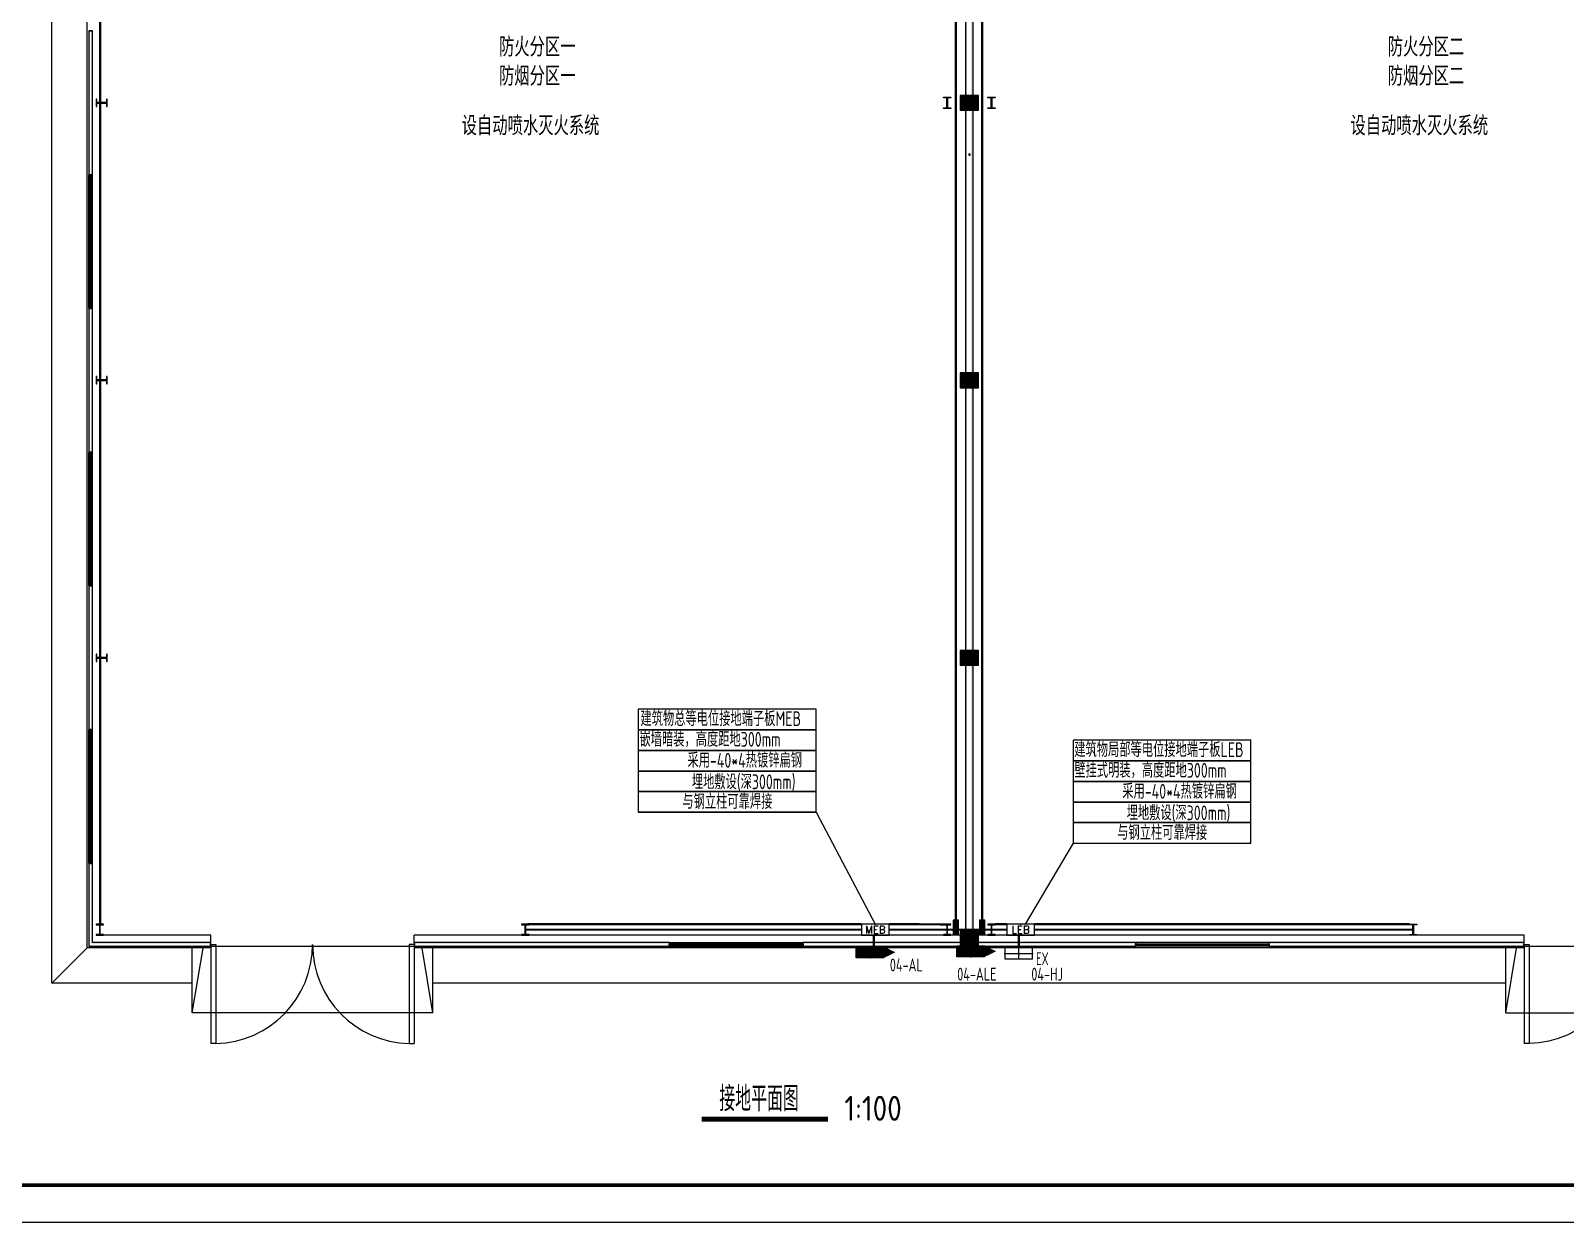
# Model space of a CAD drawing. Extents: x 4532298 to 10139194, y -639876 to -207028.
# Drawn here: x 4753045 to 4794525, y -350159 to -317948 of the extents above; entities that cross this region are included whole.
import ezdxf
from ezdxf.enums import TextEntityAlignment as Align

# ---------------------------------------------------------------- set-up
doc = ezdxf.new("R2010")
doc.units = 0
doc.header["$LTSCALE"] = 1000
doc.header["$MEASUREMENT"] = 0
doc.layers.get('0').update_dxf_attribs({"linetype": 'CONTINUOUS'})
for name, color, linetype in [('DIM_SYMB', 3, 'CONTINUOUS'), ('EQUIP-箱柜', 3, 'CONTINUOUS'), ('PUB_HATCH', 8, 'CONTINUOUS'), ('PUB_TEXT', 7, 'CONTINUOUS'), ('PUB_TITLE', 4, 'CONTINUOUS'), ('WIRE-接地', 4, 'CONTINUOUS'), ('建筑底图', 251, 'CONTINUOUS'), ('电气', 3, 'CONTINUOUS'), ('电气文字', 7, 'CONTINUOUS')]:
    doc.layers.add(name, color=color, linetype=linetype)
doc.styles.add('_HZTXT', font='txt.shx', dxfattribs={"width": 0.8, "bigfont": 'HZTXT.shx'})
doc.styles.add('_TCH_LABEL', font='COMPLEX', dxfattribs={"bigfont": 'GBCBIG'})
doc.styles.add('_TEL_DIM', font='SIMPLEX', dxfattribs={"width": 0.8, "height": 3.5, "bigfont": 'HZTXT'})
doc.styles.add('SCEI', font='sceie.shx', dxfattribs={"width": 0.75, "bigfont": 'sceic.shx'})
doc.styles.add('sceic', font='sceie.shx', dxfattribs={"width": 0.67, "bigfont": 'sceic.shx'})
doc.styles.add('sceie', font='sceie.shx', dxfattribs={"width": 0.7, "bigfont": 'sceic.shx'})
doc.styles.get("Standard").update_dxf_attribs({"font": 'GBENOR', "bigfont": 'GBCBIG'})
doc.styles.add('TG_LINETYPE', font='sceie.shx', dxfattribs={"width": 0.7, "height": 3, "bigfont": 'sceic.shx'})
doc.linetypes.add('TG_接地', pattern='A,0.75,0,["/",TG_LINETYPE,S=0.05,R=-8.594367,X=-0.1,Y=-0.045],0.65,-0.13,0.13,-0.13', length=2)

# ---------------------------------------------------------------- blocks, each defined once
blk = doc.blocks.new('$TCHSYS$WIN2D')
for p, q in [((-0.5, 0.5), (0.5, 0.5)), ((-0.5, 0.5), (-0.5, -0.5)), ((0.5, 0.5), (0.5, -0.5)), ((0.5, 0.167), (-0.5, 0.167)), ((0.5, -0.167), (-0.5, -0.167)), ((-0.5, -0.5), (0.5, -0.5))]:
    blk.add_line(p, q)
blk = doc.blocks.new('$DorLib2D$00000002')
for p, q in [((-0.5, 0), (-0.5, 0.4875)), ((-0.475, 0.4875), (-0.5, 0.4875)), ((-0.475, 0), (-0.475, 0.4875)), ((0.475, 0), (0.475, 0.4875)), ((0.475, 0.4875), (0.5, 0.4875)), ((0.5, 0), (0.5, 0.4875)), ((-0.5, 0), (-0.475, 0)), ((0.5, 0), (0.475, 0))]:
    blk.add_line(p, q)
at = {"lineweight": 13}
for centre, start, end in [((-0.4875, 0), 0, 88.53072), ((0.4875, 0), 91.46928, 180)]:
    blk.add_arc(centre, 0.4875, start, end, dxfattribs=at)
blk = doc.blocks.new('_FZH')
blk.add_lwpolyline([(-0.5, -0.5), (0.5, -0.5), (0.5, 0.5), (-0.5, 0.5)], close=True)
at = {"layer": 'PUB_HATCH'}
blk.add_solid([(-0.5, -0.5), (0.5, -0.5), (-0.5, 0.5), (0.5, 0.5)], dxfattribs=at)
blk = doc.blocks.new('*X427')
at = {"color": 0}
for p, q in [((-250, 33), (-83, 200)), ((-250, 68), (-118, 200)), ((-250, 104), (-154, 200)), ((-250, 139), (-189, 200)), ((-250, 174), (-224, 200)), ((-247, 0), (-47, 200)), ((-212, 0), (-12, 200)), ((-177, 0), (23, 200)), ((-141, 0), (59, 200)), ((-106, 0), (94, 200)), ((-71, 0), (129, 200)), ((-35, 0), (165, 200)), ((0, 0), (200, 200)), ((35, 0), (235, 200)), ((71, 0), (250, 179)), ((106, 0), (250, 144)), ((141, 0), (250, 109)), ((177, 0), (250, 73)), ((212, 0), (250, 38)), ((247, 0), (250, 3))]:
    blk.add_line(p, q, dxfattribs=at)
blk = doc.blocks.new('$equip$00001421')
for p, q in [((0.75, 0.6), (-0.75, 0.6)), ((-0.75, 0.6), (-0.75, 0)), ((-0.75, 0), (0.75, 0)), ((0.75, 0), (0.75, 0.6))]:
    blk.add_line(p, q)
at = {"const_width": 0.6}
blk.add_lwpolyline([(-0.75, 0.3), (0.75, 0.3)], dxfattribs=at)
for p in [(-0.75, 0.3), (0, 0.6), (0, 0), (0.75, 0.3)]:
    blk.add_point(p)
at = {"xscale": 0.00300000000061118, "yscale": 0.00300000000061118, "zscale": 0.00300000000061118}
blk.add_blockref('*X427', (0, 0), dxfattribs=at)
at = {"style": '_TCH_LABEL', "flags": 9}
blk.add_attdef('A', (0, 0), '', height=0.00002, dxfattribs=at)
blk = doc.blocks.new('$equip_U$00000051(DK-xiezc)')
at = {"color": 7}
blk.add_lwpolyline([(0, -1.474, 0.6, 0, 0), (0, -2.093, 0, 0, 0)], format="xyseb", dxfattribs=at)
at = {"xscale": -1, "rotation": 270}
blk.add_blockref('$equip$00001421', (-0.3, -0.724), dxfattribs=at)
at = {"color": 7, "style": '_TEL_DIM', "flags": 1}
blk.add_attdef('A', text='', height=0.00002, dxfattribs=at).set_placement((0, 0), align=Align.MIDDLE_CENTER)
blk = doc.blocks.new('$equip$00002907')
for p, q in [((0.75, 0.6), (-0.75, 0.6)), ((-0.75, 0.6), (-0.75, 0)), ((-0.75, 0), (0.75, 0)), ((0.75, 0), (0.75, 0.6))]:
    blk.add_line(p, q)
at = {"const_width": 0.04}
blk.add_lwpolyline([(-0.75, 0.6), (-0.75, 0), (0.75, 0), (0.75, 0.6), (-0.75, 0.6), (-0.75, 0)], dxfattribs=at)
for p in [(-0.75, 0.3), (0, 0.6), (0, 0), (0.75, 0.3)]:
    blk.add_point(p)
at = {"color": 7, "style": '_TEL_DIM'}
blk.add_attdef('$TEXT$', text='', height=0.4, dxfattribs=at).set_placement((0, 0.3), align=Align.MIDDLE_CENTER)
at = {"color": 7, "style": '_TEL_DIM', "flags": 1}
for tag in ['A', 'REMARK']:
    blk.add_attdef(tag, text='', height=0.00002, dxfattribs=at).set_placement((0, 0), align=Align.MIDDLE_CENTER)
blk = doc.blocks.new('$equip$00002908')
for p, q in [((0.75, 0.6), (-0.75, 0.6)), ((-0.75, 0.6), (-0.75, 0)), ((-0.75, 0), (0.75, 0)), ((0.75, 0), (0.75, 0.6))]:
    blk.add_line(p, q)
at = {"const_width": 0.04}
blk.add_lwpolyline([(-0.75, 0.6), (-0.75, 0), (0.75, 0), (0.75, 0.6), (-0.75, 0.6), (-0.75, 0)], dxfattribs=at)
for p in [(-0.75, 0.3), (0, 0.6), (0, 0), (0.75, 0.3)]:
    blk.add_point(p)
at = {"color": 7, "style": '_TEL_DIM'}
blk.add_attdef('$TEXT$', text='', height=0.4, dxfattribs=at).set_placement((0, 0.3), align=Align.MIDDLE_CENTER)
at = {"color": 7, "style": '_TEL_DIM', "flags": 1}
for tag in ['A', 'REMARK']:
    blk.add_attdef(tag, text='', height=0.00002, dxfattribs=at).set_placement((0, 0), align=Align.MIDDLE_CENTER)
blk = doc.blocks.new('$equip$00002936')
for p, q in [((-0.75, 0.6), (-0.75, 0)), ((0.75, 0.6), (-0.75, 0.6)), ((-0.75, 0.3), (0.75, 0.3)), ((-0.75, 0), (0.75, 0)), ((0, 0), (0, 0.6)), ((0.75, 0), (0.75, 0.6))]:
    blk.add_line(p, q)
at = {"const_width": 0.04}
blk.add_lwpolyline([(-0.75, 0.6), (-0.75, 0), (0.75, 0), (0.75, 0.6), (-0.75, 0.6), (-0.75, 0)], dxfattribs=at)
for p in [(-0.75, 0.3), (0, 0.6), (0, 0), (0.75, 0.3)]:
    blk.add_point(p)
at = {"color": 7, "style": '_TEL_DIM', "flags": 1}
for tag in ['A', 'REMARK']:
    blk.add_attdef(tag, text='', height=0.00002, dxfattribs=at).set_placement((0, 0), align=Align.MIDDLE_CENTER)

msp = doc.modelspace()

# ---------------------------------------------------------------- hatches: boundary and pattern name
at = {"layer": '建筑底图'}
for points in [[(4778314.1, -319698.3), (4778354.1, -319698.3), (4778354.1, -312598.3), (4778314.1, -312598.3)], [(4778474.1, -319698.3), (4778514.1, -319698.3), (4778514.1, -312598.3), (4778474.1, -312598.3)], [(4754714.1, -317948.3), (4754614.1, -317948.3), (4754644.1, -317978.3), (4754684.1, -317978.3)], [(4754614.1, -317948.3), (4754614.1, -321848.3), (4754644.1, -321818.3), (4754644.1, -317978.3)], [(4754714.1, -321848.3), (4754714.1, -317948.3), (4754684.1, -317978.3), (4754684.1, -321818.3)], [(4755098.1, -319908.3), (4755098.1, -319998.3), (4755114.1, -319998.3), (4755114.1, -319798.3), (4755098.1, -319798.3), (4755098.1, -319888.3), (4754830.1, -319888.3), (4754830.1, -319798.3), (4754814.1, -319798.3), (4754814.1, -319998.3), (4754830.1, -319998.3), (4754830.1, -319908.3)], [(4777824.1, -320032.3), (4777914.1, -320032.3), (4777914.1, -320048.3), (4777714.1, -320048.3), (4777714.1, -320032.3), (4777804.1, -320032.3), (4777804.1, -319764.3), (4777714.1, -319764.3), (4777714.1, -319748.3), (4777914.1, -319748.3), (4777914.1, -319764.3), (4777824.1, -319764.3)], [(4778664.1, -319698.3), (4778164.1, -319698.3), (4778204.1, -319738.3), (4778624.1, -319738.3)], [(4778164.1, -319698.3), (4778164.1, -320098.3), (4778204.1, -320058.3), (4778204.1, -319738.3)], [(4778664.1, -320098.3), (4778664.1, -319698.3), (4778624.1, -319738.3), (4778624.1, -320058.3)], [(4779024.1, -320032.3), (4779114.1, -320032.3), (4779114.1, -320048.3), (4778914.1, -320048.3), (4778914.1, -320032.3), (4779004.1, -320032.3), (4779004.1, -319764.3), (4778914.1, -319764.3), (4778914.1, -319748.3), (4779114.1, -319748.3), (4779114.1, -319764.3), (4779024.1, -319764.3)], [(4778164.1, -320098.3), (4778664.1, -320098.3), (4778624.1, -320058.3), (4778204.1, -320058.3)], [(4778314.1, -327198.3), (4778354.1, -327198.3), (4778354.1, -320098.3), (4778314.1, -320098.3)], [(4778474.1, -327198.3), (4778514.1, -327198.3), (4778514.1, -320098.3), (4778474.1, -320098.3)], [(4754614.1, -321848.3), (4754714.1, -321848.3), (4754684.1, -321818.3), (4754644.1, -321818.3)], [(4754714.1, -325448.3), (4754614.1, -325448.3), (4754644.1, -325478.3), (4754684.1, -325478.3)], [(4754614.1, -325448.3), (4754614.1, -329348.3), (4754644.1, -329318.3), (4754644.1, -325478.3)], [(4754714.1, -329348.3), (4754714.1, -325448.3), (4754684.1, -325478.3), (4754684.1, -329318.3)], [(4778664.1, -327198.3), (4778164.1, -327198.3), (4778204.1, -327238.3), (4778624.1, -327238.3)], [(4778164.1, -327198.3), (4778164.1, -327598.3), (4778204.1, -327558.3), (4778204.1, -327238.3)], [(4778664.1, -327598.3), (4778664.1, -327198.3), (4778624.1, -327238.3), (4778624.1, -327558.3)], [(4755098.1, -327408.3), (4755098.1, -327498.3), (4755114.1, -327498.3), (4755114.1, -327298.3), (4755098.1, -327298.3), (4755098.1, -327388.3), (4754830.1, -327388.3), (4754830.1, -327298.3), (4754814.1, -327298.3), (4754814.1, -327498.3), (4754830.1, -327498.3), (4754830.1, -327408.3)], [(4778164.1, -327598.3), (4778664.1, -327598.3), (4778624.1, -327558.3), (4778204.1, -327558.3)], [(4778314.1, -334698.3), (4778354.1, -334698.3), (4778354.1, -327598.3), (4778314.1, -327598.3)], [(4778474.1, -334698.3), (4778514.1, -334698.3), (4778514.1, -327598.3), (4778474.1, -327598.3)], [(4754614.1, -329348.3), (4754714.1, -329348.3), (4754684.1, -329318.3), (4754644.1, -329318.3)], [(4754714.1, -332948.3), (4754614.1, -332948.3), (4754644.1, -332978.3), (4754684.1, -332978.3)], [(4754614.1, -332948.3), (4754614.1, -336848.3), (4754644.1, -336818.3), (4754644.1, -332978.3)], [(4754714.1, -336848.3), (4754714.1, -332948.3), (4754684.1, -332978.3), (4754684.1, -336818.3)], [(4778664.1, -334698.3), (4778164.1, -334698.3), (4778204.1, -334738.3), (4778624.1, -334738.3)], [(4778164.1, -334698.3), (4778164.1, -335098.3), (4778204.1, -335058.3), (4778204.1, -334738.3)], [(4778664.1, -335098.3), (4778664.1, -334698.3), (4778624.1, -334738.3), (4778624.1, -335058.3)], [(4755098.1, -334908.3), (4755098.1, -334998.3), (4755114.1, -334998.3), (4755114.1, -334798.3), (4755098.1, -334798.3), (4755098.1, -334888.3), (4754830.1, -334888.3), (4754830.1, -334798.3), (4754814.1, -334798.3), (4754814.1, -334998.3), (4754830.1, -334998.3), (4754830.1, -334908.3)], [(4778164.1, -335098.3), (4778664.1, -335098.3), (4778624.1, -335058.3), (4778204.1, -335058.3)], [(4778314.1, -342298.3), (4778354.1, -342298.3), (4778354.1, -335098.3), (4778314.1, -335098.3)], [(4778474.1, -342298.3), (4778514.1, -342298.3), (4778514.1, -335098.3), (4778474.1, -335098.3)], [(4754614.1, -336848.3), (4754714.1, -336848.3), (4754684.1, -336818.3), (4754644.1, -336818.3)], [(4754714.1, -340448.3), (4754614.1, -340448.3), (4754644.1, -340478.3), (4754684.1, -340478.3)], [(4754614.1, -340448.3), (4754614.1, -342698.3), (4754644.1, -342668.3), (4754644.1, -340478.3)], [(4754714.1, -342598.3), (4754714.1, -340448.3), (4754684.1, -340478.3), (4754684.1, -342628.3)], [(4754924.1, -342114.3), (4755014.1, -342114.3), (4755014.1, -342098.3), (4754814.1, -342098.3), (4754814.1, -342114.3), (4754904.1, -342114.3), (4754904.1, -342382.3), (4754814.1, -342382.3), (4754814.1, -342398.3), (4755014.1, -342398.3), (4755014.1, -342382.3), (4754924.1, -342382.3)], [(4766424.1, -342114.3), (4766514.1, -342114.3), (4766514.1, -342098.3), (4766314.1, -342098.3), (4766314.1, -342114.3), (4766404.1, -342114.3), (4766404.1, -342382.3), (4766314.1, -342382.3), (4766314.1, -342398.3), (4766514.1, -342398.3), (4766514.1, -342382.3), (4766424.1, -342382.3)], [(4777824.1, -342114.3), (4777914.1, -342114.3), (4777914.1, -342098.3), (4777714.1, -342098.3), (4777714.1, -342114.3), (4777804.1, -342114.3), (4777804.1, -342382.3), (4777714.1, -342382.3), (4777714.1, -342398.3), (4777914.1, -342398.3), (4777914.1, -342382.3), (4777824.1, -342382.3)], [(4779024.1, -342114.3), (4779114.1, -342114.3), (4779114.1, -342098.3), (4778914.1, -342098.3), (4778914.1, -342114.3), (4779004.1, -342114.3), (4779004.1, -342382.3), (4778914.1, -342382.3), (4778914.1, -342398.3), (4779114.1, -342398.3), (4779114.1, -342382.3), (4779024.1, -342382.3)], [(4790404.1, -342114.3), (4790314.1, -342114.3), (4790314.1, -342098.3), (4790514.1, -342098.3), (4790514.1, -342114.3), (4790424.1, -342114.3), (4790424.1, -342382.3), (4790514.1, -342382.3), (4790514.1, -342398.3), (4790314.1, -342398.3), (4790314.1, -342382.3), (4790404.1, -342382.3)], [(4757914.1, -342598.3), (4754714.1, -342598.3), (4754684.1, -342628.3), (4757884.1, -342628.3)], [(4757914.1, -342698.3), (4757914.1, -342598.3), (4757884.1, -342628.3), (4757884.1, -342668.3)], [(4770314.1, -342598.3), (4763414.1, -342598.3), (4763444.1, -342628.3), (4770284.1, -342628.3)], [(4763414.1, -342598.3), (4763414.1, -342698.3), (4763444.1, -342668.3), (4763444.1, -342628.3)], [(4770314.1, -342698.3), (4770314.1, -342598.3), (4770284.1, -342628.3), (4770284.1, -342668.3)], [(4778164.1, -342628.3), (4778164.1, -342598.3), (4773914.1, -342598.3), (4773944.1, -342628.3)], [(4773914.1, -342598.3), (4773914.1, -342698.3), (4773944.1, -342668.3), (4773944.1, -342628.3)], [(4778664.1, -342298.3), (4778164.1, -342298.3), (4778204.1, -342338.3), (4778624.1, -342338.3)], [(4778164.1, -342298.3), (4778164.1, -342698.3), (4778204.1, -342658.3), (4778204.1, -342338.3)], [(4778664.1, -342698.3), (4778664.1, -342298.3), (4778624.1, -342338.3), (4778624.1, -342658.3)], [(4778664.1, -342598.3), (4778664.1, -342628.3), (4782884.1, -342628.3), (4782914.1, -342598.3)], [(4782914.1, -342698.3), (4782914.1, -342598.3), (4782884.1, -342628.3), (4782884.1, -342668.3)], [(4793414.1, -342598.3), (4786514.1, -342598.3), (4786544.1, -342628.3), (4793384.1, -342628.3)], [(4786514.1, -342598.3), (4786514.1, -342698.3), (4786544.1, -342668.3), (4786544.1, -342628.3)], [(4793414.1, -342698.3), (4793414.1, -342598.3), (4793384.1, -342628.3), (4793384.1, -342668.3)], [(4754614.1, -342698.3), (4757914.1, -342698.3), (4757884.1, -342668.3), (4754644.1, -342668.3)], [(4763414.1, -342698.3), (4770314.1, -342698.3), (4770284.1, -342668.3), (4763444.1, -342668.3)], [(4778164.1, -342698.3), (4778164.1, -342668.3), (4773944.1, -342668.3), (4773914.1, -342698.3)], [(4778164.1, -342698.3), (4778664.1, -342698.3), (4778624.1, -342658.3), (4778204.1, -342658.3)], [(4778664.1, -342668.3), (4778664.1, -342698.3), (4782914.1, -342698.3), (4782884.1, -342668.3)], [(4786514.1, -342698.3), (4793414.1, -342698.3), (4793384.1, -342668.3), (4786544.1, -342668.3)]]:
    msp.add_hatch(color=256, dxfattribs=at).paths.add_polyline_path(points)
at = {"layer": '电气'}
h = msp.add_hatch(dxfattribs=at)
h.set_pattern_fill('ANSI31', color=256, scale=20, angle=270, style=0)
h.set_pattern_definition([(45, (4707622.077, -334962.254), (22.45064, -22.45064), [])])
h.paths.add_polyline_path([(4777982.9, -342379.7), (4778124.8, -342379.7), (4778124.8, -341994.8), (4777982.9, -341994.8)])
h = msp.add_hatch(dxfattribs=at)
h.set_pattern_fill('ANSI31', color=256, scale=20, angle=270, style=0)
h.set_pattern_definition([(45, (4708331.53, -334962.254), (22.45064, -22.45064), [])])
h.paths.add_polyline_path([(4778692.4, -342379.7), (4778834.2, -342379.7), (4778834.2, -341994.8), (4778692.4, -341994.8)])

# ---------------------------------------------------------------- linework, layer by layer
at = {"layer": 'DIM_SYMB', "const_width": 140}
msp.add_lwpolyline([(4771179.9, -347372.1), (4774591.7, -347372.1)], dxfattribs=at)
at = {"layer": 'PUB_TITLE', "color": 4}
msp.add_lwpolyline([(4743873.5, -350158.8), (4827973.5, -350158.8), (4827973.5, -290758.8), (4743873.5, -290758.8)], close=True, dxfattribs=at)
at = {"layer": 'PUB_TITLE', "color": 4, "const_width": 100}
msp.add_lwpolyline([(4746373.5, -349158.8), (4826973.5, -349158.8), (4826973.5, -291758.8), (4746373.5, -291758.8)], close=True, dxfattribs=at)
at = {"layer": 'WIRE-接地', "linetype": 'TG_接地', "const_width": 60}
for points in [[(4754924.1, -342114.3), (4754924.1, -297682.3)], [(4778053.8, -297801.9), (4778053.8, -341994.8)], [(4778763.3, -341994.8), (4778763.3, -297801.9)], [(4775499.7, -342098.3), (4766468.1, -342098.3)], [(4776249.7, -342098.3), (4777714.1, -342106.3)], [(4779114.1, -342098.3), (4779426.1, -342098.3)], [(4780176.1, -342098.3), (4790314.1, -342098.3)], [(4775499.7, -342248.3), (4766424.1, -342248.3)], [(4775832.1, -342738.3), (4775832.1, -342398.3)], [(4777982.9, -342248.3), (4776249.7, -342248.3)], [(4778692.4, -342248.3), (4778124.8, -342248.3)], [(4779426.1, -342248.3), (4778834.2, -342248.3)], [(4779751.8, -342738.3), (4779751.8, -342398.3)], [(4790424.1, -342248.3), (4780176.1, -342248.3)]]:
    msp.add_lwpolyline(points, dxfattribs=at)
at = {"layer": '建筑底图'}
for p, q in [((4778314.1, -312598.3), (4778314.1, -319698.3)), ((4778514.1, -312598.3), (4778514.1, -319698.3)), ((4754714.1, -317948.3), (4754614.1, -317948.3)), ((4754614.1, -317948.3), (4754614.1, -321848.3)), ((4754714.1, -321848.3), (4754714.1, -317948.3)), ((4778314.1, -320098.3), (4778314.1, -327198.3)), ((4778514.1, -320098.3), (4778514.1, -327198.3)), ((4754614.1, -321848.3), (4754714.1, -321848.3)), ((4754714.1, -325448.3), (4754614.1, -325448.3)), ((4754614.1, -325448.3), (4754614.1, -329348.3)), ((4754714.1, -329348.3), (4754714.1, -325448.3)), ((4778314.1, -327598.3), (4778314.1, -334698.3)), ((4778514.1, -327598.3), (4778514.1, -334698.3)), ((4754614.1, -329348.3), (4754714.1, -329348.3)), ((4754714.1, -332948.3), (4754614.1, -332948.3)), ((4754614.1, -332948.3), (4754614.1, -336848.3)), ((4754714.1, -336848.3), (4754714.1, -332948.3)), ((4778314.1, -335098.3), (4778314.1, -342298.3)), ((4778514.1, -335098.3), (4778514.1, -342298.3)), ((4754614.1, -336848.3), (4754714.1, -336848.3)), ((4754714.1, -340448.3), (4754614.1, -340448.3)), ((4754614.1, -340448.3), (4754614.1, -342698.3)), ((4754714.1, -342598.3), (4754714.1, -340448.3)), ((4757914.1, -342598.3), (4754714.1, -342598.3)), ((4757914.1, -342598.3), (4757914.1, -342398.3)), ((4757914.1, -342698.3), (4757914.1, -342598.3)), ((4763414.1, -342598.3), (4763414.1, -342398.3)), ((4770314.1, -342598.3), (4763414.1, -342598.3)), ((4763414.1, -342598.3), (4763414.1, -342698.3)), ((4770314.1, -342698.3), (4770314.1, -342598.3)), ((4778164.1, -342598.3), (4773914.1, -342598.3)), ((4773914.1, -342598.3), (4773914.1, -342698.3)), ((4782914.1, -342598.3), (4778664.1, -342598.3)), ((4782914.1, -342698.3), (4782914.1, -342598.3)), ((4793414.1, -342598.3), (4786514.1, -342598.3)), ((4786514.1, -342598.3), (4786514.1, -342698.3)), ((4793413.9, -342598.3), (4793413.9, -342398.3)), ((4793414.1, -342698.3), (4793414.1, -342598.3)), ((4754574.1, -342738.3), (4753614.1, -343698.3)), ((4754614.1, -342698.3), (4757914.1, -342698.3)), ((4757414.1, -344498.3), (4757414.1, -342698.3)), ((4757414.1, -344498.3), (4757714.1, -342698.3)), ((4757914.1, -342698.3), (4757914.1, -342738.3)), ((4757914.1, -342698.3), (4763414.1, -342698.3)), ((4763414.1, -342698.3), (4763414.1, -342738.3)), ((4763414.1, -342698.3), (4770314.1, -342698.3)), ((4763914.1, -344498.3), (4763614.1, -342698.3)), ((4763914.1, -344498.3), (4763914.1, -342698.3)), ((4773914.1, -342698.3), (4778164.1, -342698.3)), ((4778664.1, -342698.3), (4782914.1, -342698.3)), ((4786514.1, -342698.3), (4793414.1, -342698.3)), ((4792914.1, -344498.3), (4792914.1, -342698.3)), ((4792914.1, -344498.3), (4793214.1, -342698.3)), ((4793413.9, -342698.3), (4793413.9, -342738.3)), ((4793414.1, -342698.3), (4798914.1, -342698.3)), ((4763914.1, -344498.3), (4757414.1, -344498.3)), ((4792914.1, -344498.3), (4799414.1, -344498.3))]:
    msp.add_line(p, q, dxfattribs=at)
for points in [[(4757414.1, -343698.3), (4753614.1, -343698.3), (4753614.1, -296098.3), (4757414.1, -296098.3)], [(4757914.1, -342738.3), (4754574.1, -342738.3), (4754574.1, -297058.3), (4757914.1, -297058.3)], [(4757914.1, -342398.3), (4754914.1, -342398.3), (4754914.1, -297398.3), (4757914.1, -297398.3)], [(4778164.1, -342398.3), (4763414.1, -342398.3)], [(4793413.9, -342398.3), (4778664.1, -342398.3)], [(4778414.1, -342738.3), (4763414.1, -342738.3)], [(4793413.9, -342738.3), (4778414.1, -342738.3)], [(4778414.1, -343698.3), (4763914.1, -343698.3)], [(4792914.1, -343698.3), (4778414.1, -343698.3)]]:
    msp.add_lwpolyline(points, dxfattribs=at)
for points in [[(4754814.1, -319798.3), (4754814.1, -319998.3), (4754830.1, -319998.3), (4754830.1, -319908.3), (4755098.1, -319908.3), (4755098.1, -319998.3), (4755114.1, -319998.3), (4755114.1, -319798.3), (4755098.1, -319798.3), (4755098.1, -319888.3), (4754830.1, -319888.3), (4754830.1, -319798.3)], [(4777714.1, -319748.3), (4777914.1, -319748.3), (4777914.1, -319764.3), (4777824.1, -319764.3), (4777824.1, -320032.3), (4777914.1, -320032.3), (4777914.1, -320048.3), (4777714.1, -320048.3), (4777714.1, -320032.3), (4777804.1, -320032.3), (4777804.1, -319764.3), (4777714.1, -319764.3)], [(4778914.1, -319748.3), (4779114.1, -319748.3), (4779114.1, -319764.3), (4779024.1, -319764.3), (4779024.1, -320032.3), (4779114.1, -320032.3), (4779114.1, -320048.3), (4778914.1, -320048.3), (4778914.1, -320032.3), (4779004.1, -320032.3), (4779004.1, -319764.3), (4778914.1, -319764.3)], [(4754814.1, -327298.3), (4754814.1, -327498.3), (4754830.1, -327498.3), (4754830.1, -327408.3), (4755098.1, -327408.3), (4755098.1, -327498.3), (4755114.1, -327498.3), (4755114.1, -327298.3), (4755098.1, -327298.3), (4755098.1, -327388.3), (4754830.1, -327388.3), (4754830.1, -327298.3)], [(4754814.1, -334798.3), (4754814.1, -334998.3), (4754830.1, -334998.3), (4754830.1, -334908.3), (4755098.1, -334908.3), (4755098.1, -334998.3), (4755114.1, -334998.3), (4755114.1, -334798.3), (4755098.1, -334798.3), (4755098.1, -334888.3), (4754830.1, -334888.3), (4754830.1, -334798.3)], [(4754814.1, -342398.3), (4755014.1, -342398.3), (4755014.1, -342382.3), (4754924.1, -342382.3), (4754924.1, -342114.3), (4755014.1, -342114.3), (4755014.1, -342098.3), (4754814.1, -342098.3), (4754814.1, -342114.3), (4754904.1, -342114.3), (4754904.1, -342382.3), (4754814.1, -342382.3)], [(4766314.1, -342398.3), (4766514.1, -342398.3), (4766514.1, -342382.3), (4766424.1, -342382.3), (4766424.1, -342114.3), (4766514.1, -342114.3), (4766514.1, -342098.3), (4766314.1, -342098.3), (4766314.1, -342114.3), (4766404.1, -342114.3), (4766404.1, -342382.3), (4766314.1, -342382.3)], [(4777714.1, -342398.3), (4777914.1, -342398.3), (4777914.1, -342382.3), (4777824.1, -342382.3), (4777824.1, -342114.3), (4777914.1, -342114.3), (4777914.1, -342098.3), (4777714.1, -342098.3), (4777714.1, -342114.3), (4777804.1, -342114.3), (4777804.1, -342382.3), (4777714.1, -342382.3)], [(4778914.1, -342398.3), (4779114.1, -342398.3), (4779114.1, -342382.3), (4779024.1, -342382.3), (4779024.1, -342114.3), (4779114.1, -342114.3), (4779114.1, -342098.3), (4778914.1, -342098.3), (4778914.1, -342114.3), (4779004.1, -342114.3), (4779004.1, -342382.3), (4778914.1, -342382.3)], [(4790514.1, -342398.3), (4790314.1, -342398.3), (4790314.1, -342382.3), (4790404.1, -342382.3), (4790404.1, -342114.3), (4790314.1, -342114.3), (4790314.1, -342098.3), (4790514.1, -342098.3), (4790514.1, -342114.3), (4790424.1, -342114.3), (4790424.1, -342382.3), (4790514.1, -342382.3)]]:
    msp.add_lwpolyline(points, close=True, dxfattribs=at)
msp.add_lwpolyline([(4778409, -321280.9, 1), (4778431.6, -321313.9, 1)], format="xyb", close=True, dxfattribs=at)
at = {"layer": '电气', "color": 6, "linetype": 'Continuous'}
for p, q in [((4774276.2, -336844.2), (4769466, -336844.2)), ((4774221.9, -336844.2), (4769466, -336844.2)), ((4774276.2, -337401.9), (4769466, -337401.9)), ((4774221.9, -337401.9), (4769466, -337401.9)), ((4786029.3, -337682.4), (4781219.1, -337682.4)), ((4786029.3, -338240.2), (4781219.1, -338240.2)), ((4774276.2, -338517.5), (4769466, -338517.5)), ((4774221.9, -338517.5), (4769466, -338517.5)), ((4774276.2, -339075.2), (4769466, -339075.2)), ((4774221.9, -339075.2), (4769466, -339075.2)), ((4774276.2, -339075.2), (4775874.7, -342098.3)), ((4786029.3, -339355.7), (4781219.1, -339355.7)), ((4781219.1, -339913.4), (4779924.5, -342098.3))]:
    msp.add_line(p, q, dxfattribs=at)
for points in [[(4769466, -336844.2), (4774276.2, -336844.2), (4774276.2, -336286.4), (4769466, -336286.4)], [(4769466, -337401.9), (4774276.2, -337401.9), (4774276.2, -336844.2), (4769466, -336844.2)], [(4781219.1, -337682.4), (4786029.3, -337682.4), (4786029.3, -337124.6), (4781219.1, -337124.6)], [(4769466, -337959.7), (4774276.2, -337959.7), (4774276.2, -337401.9), (4769466, -337401.9)], [(4769466, -338517.5), (4774276.2, -338517.5), (4774276.2, -337959.7), (4769466, -337959.7)], [(4781219.1, -338240.2), (4786029.3, -338240.2), (4786029.3, -337682.4), (4781219.1, -337682.4)], [(4781219.1, -338797.9), (4786029.3, -338797.9), (4786029.3, -338240.2), (4781219.1, -338240.2)], [(4769466, -339075.2), (4774276.2, -339075.2), (4774276.2, -338517.5), (4769466, -338517.5)], [(4781219.1, -339355.7), (4786029.3, -339355.7), (4786029.3, -338797.9), (4781219.1, -338797.9)], [(4781219.1, -339913.4), (4786029.3, -339913.4), (4786029.3, -339355.7), (4781219.1, -339355.7)]]:
    msp.add_lwpolyline(points, close=True, dxfattribs=at)
at = {"layer": '电气'}
for points in [[(4777982.9, -342379.7), (4778124.8, -342379.7), (4778124.8, -341994.8), (4777982.9, -341994.8)], [(4778692.4, -342379.7), (4778834.2, -342379.7), (4778834.2, -341994.8), (4778692.4, -341994.8)]]:
    msp.add_lwpolyline(points, close=True, dxfattribs=at)

# ---------------------------------------------------------------- block references
at = {"layer": 'EQUIP-箱柜', "xscale": 500, "yscale": 500, "zscale": 500}
for name, p, values in [('$equip$00002907', (4775874.7, -342398.3), {'$TEXT$': 'MEB'}), ('$equip$00002908', (4779801.1, -342398.3), {'$TEXT$': 'LEB'})]:
    msp.add_blockref(name, p, dxfattribs=at).add_auto_attribs(values)
at = {"layer": 'EQUIP-箱柜', "xscale": 503.2320000000764, "yscale": 503.2320000000764, "zscale": 503.2320000000764, "rotation": 89.99999999999999}
for p in [(4775366.9, -342860.2), (4778088.2, -342833.3)]:
    msp.add_blockref('$equip_U$00000051(DK-xiezc)', p, dxfattribs=at)
at = {"layer": 'EQUIP-箱柜', "xscale": 500, "yscale": 500, "zscale": 500}
msp.add_blockref('$equip$00002936', (4779751.8, -343038.3), dxfattribs=at)
at = {"layer": '建筑底图'}
for name, p, xscale, yscale, zscale in [('_FZH', (4778414.1, -319898.3), 500, 400, 400), ('_FZH', (4778414.1, -327398.3), 500, 400, 400), ('_FZH', (4778414.1, -334898.3), 500, 400, 400), ('$TCHSYS$WIN2D', (4772114.1, -342648.3), 3600, 100, 3600), ('_FZH', (4778414.1, -342498.3), 500, 400, 400), ('$TCHSYS$WIN2D', (4784714.1, -342648.3), -3600, 100, -3600), ('$DorLib2D$00000002', (4760664.1, -342648.3), -5500, -5500, -5500), ('$DorLib2D$00000002', (4796164.1, -342648.3), 5500, -5500, 5500)]:
    msp.add_blockref(name, p, dxfattribs=dict(at, xscale=xscale, yscale=yscale, zscale=zscale))
at = {"layer": '建筑底图', "xscale": 3600, "yscale": -100, "zscale": 3600, "rotation": 90}
for p in [(4754664.1, -323648.3), (4754664.1, -331148.3), (4754664.1, -338648.3)]:
    msp.add_blockref('$TCHSYS$WIN2D', p, dxfattribs=at)

# ---------------------------------------------------------------- texts
at = {"layer": 'PUB_TEXT', "style": 'sceic', "width": 0.67}
msp.add_text('接地平面图', height=675.18, dxfattribs=at).set_placement((4771657.6, -347156))
at = {"layer": 'PUB_TEXT'}
msp.add_text('1:100', height=675.18, dxfattribs=at).set_placement((4775038.8, -347415.3))
at = {"layer": '建筑底图', "style": '_HZTXT', "width": 0.8}
for s, p in [('防火分区一', (4765702.5, -318647.2)), ('防火分区二', (4789724.9, -318647.2)), ('防烟分区一', (4765702.5, -319435.2)), ('防烟分区二', (4789724.9, -319435.2)), ('设自动喷水灭火系统', (4764694.3, -320775.9)), ('设自动喷水灭火系统', (4788716.7, -320775.9))]:
    msp.add_text(s, height=517.24, dxfattribs=at).set_placement(p)
at = {"layer": '电气', "color": 6, "linetype": 'Continuous', "style": 'SCEI', "width": 0.8}
for s, p in [('建筑物总等电位接地端子板MEB', (4769527, -336745)), ('嵌墙暗装，高度距地300mm', (4769500.9, -337302.7)), ('建筑物局部等电位接地端子板LEB', (4781253.4, -337583.2)), ('采用-40*4热镀锌扁钢', (4770797.2, -337870.4)), ('埋地敷设(深300mm)', (4770915.8, -338452.3, -332.1)), ('壁挂式明装，高度距地300mm', (4781254, -338141)), ('采用-40*4热镀锌扁钢', (4782550.3, -338708.6)), ('与钢立柱可靠焊接', (4770660, -338986)), ('埋地敷设(深300mm)', (4782668.8, -339290.5, -332.1)), ('与钢立柱可靠焊接', (4782413.1, -339824.2))]:
    msp.add_text(s, height=400, dxfattribs=at).set_placement(p)
at = {"layer": '电气文字'}
for s, style, width, p in [('04-AL', 'SCEI', 0.8, (4776267.4, -343377.9)), ('EX', 'sceie', 0.7, (4780218.8, -343209)), ('04-ALE', 'SCEI', 0.8, (4778088.5, -343625.8)), ('04-HJ', 'SCEI', 0.8, (4780091.6, -343625.8))]:
    msp.add_text(s, height=350, dxfattribs=dict(at, style=style, width=width)).set_placement(p)

doc.saveas('drawing.dxf')
